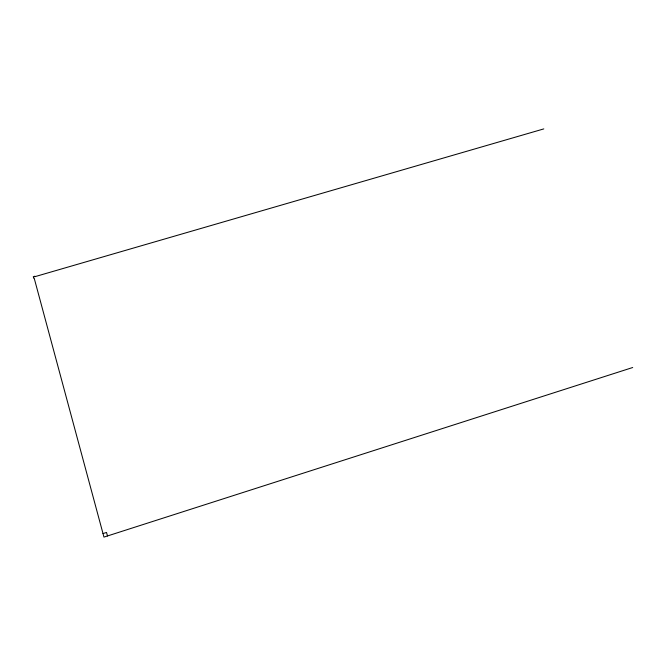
<?xml version="1.0" encoding="UTF-8"?>
<svg xmlns="http://www.w3.org/2000/svg" width="666" height="666" viewBox="0 0 666 666"><rect width="100%" height="100%" fill="white"/><g stroke="black" fill="none" stroke-linecap="round" stroke-linejoin="round"><path stroke-width="1" d="M103.005 533.583L106.527 532.45L107.476 535.972M632.7 367.515L103.954 537.096L34.157 278.047L33.7 278.18L33.3 276.681L34.882 276.224L34.998 276.648L543.789 128.904"/></g></svg>
